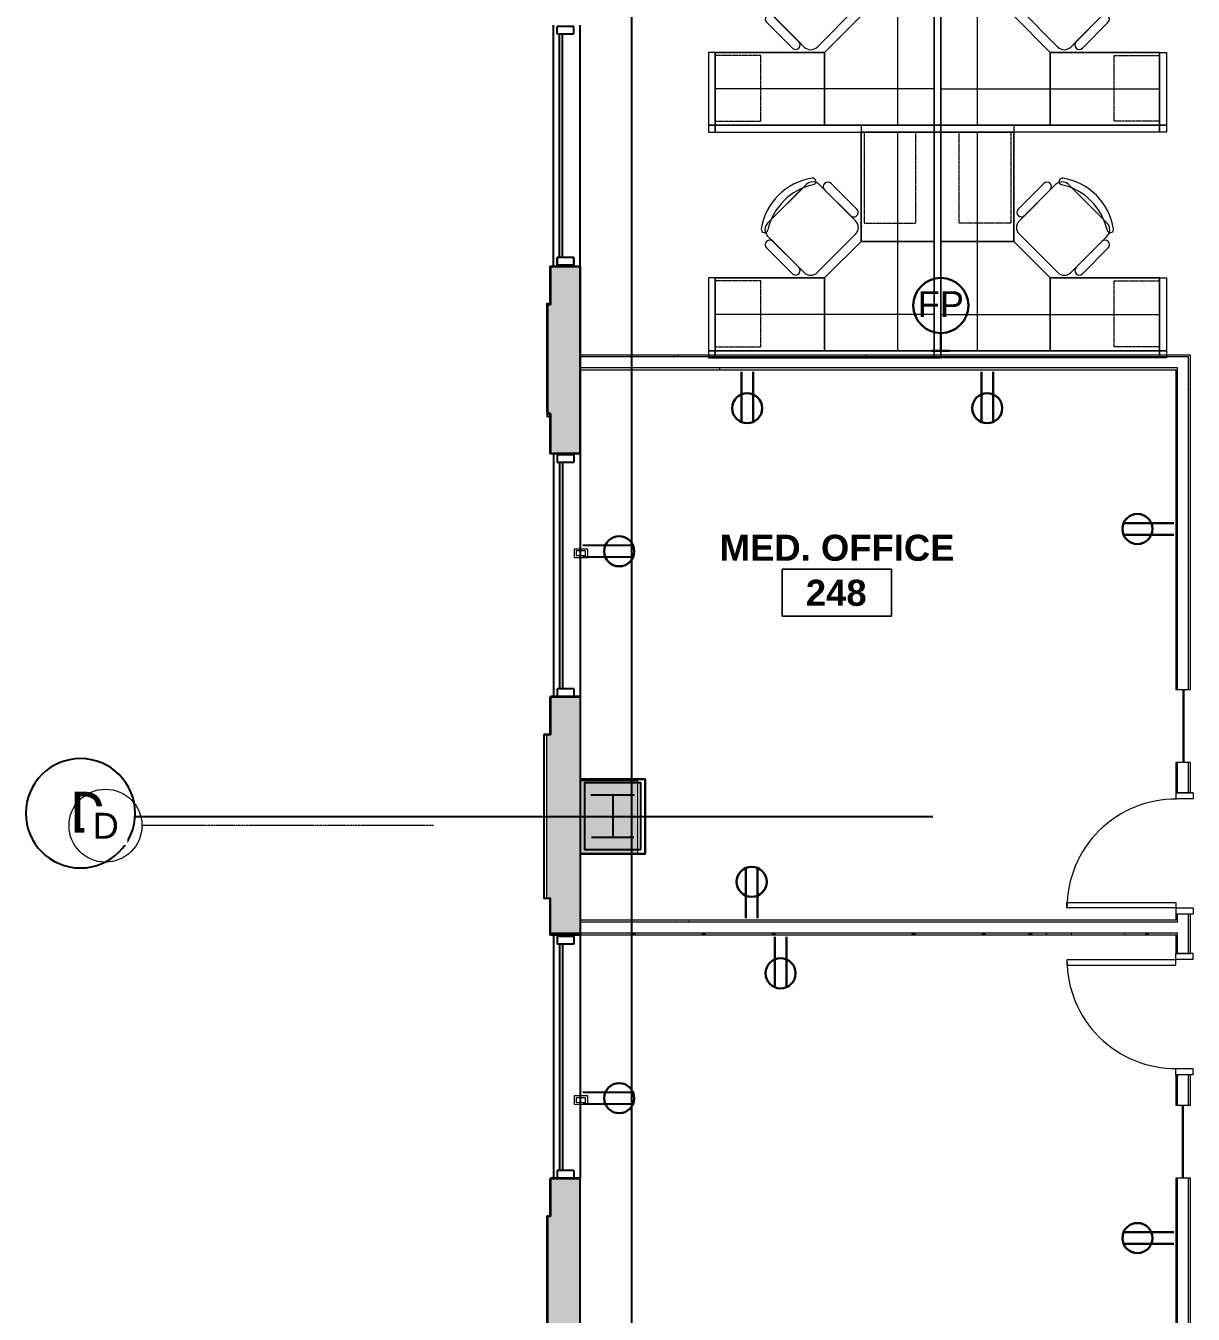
# Model space of a CAD drawing. Header units: inches. Extents: x 25273 to 28081, y 11840 to 13753.
# Drawn here: x 25328.9 to 25713.1, y 12508.3 to 12932.4 of the extents above; entities that cross this region are included whole.
import ezdxf
from ezdxf.xclip import XClip

# ---------------------------------------------------------------- set-up
doc = ezdxf.new("R2010")
doc.units = ezdxf.units.IN
doc.header["$MEASUREMENT"] = 0
doc.header["$XCLIPFRAME"] = 2
for name, pattern in [('L1$0$Plaza America BA02$0$CENTER2', [1.125, 0.75, -0.125, 0.125, -0.125]), ('L1$0$Plaza America BA02$0$DASHDOT', [1, 0.5, -0.25, 0, -0.25]), ('L1$0$SAG 02ATL Ste230PHII$0$CENTER2', [1.125, 0.75, -0.125, 0.125, -0.125]), ('X1$0$Grid Line 1_2_', [0.875, 0.5, -0.125, 0.125, -0.125]), ('X1$0$Hidden', [0.28125, 0.1875, -0.09375]), ('X1$0$Hidden2', [0.140625, 0.09375, -0.046875])]:
    doc.linetypes.add(name, pattern=pattern)
for name, color, linetype in [('L1$0$A-Cols-Extr', 3, 'Continuous'), ('L1$0$A-Glaz', 92, 'Continuous'), ('L1$0$A-Wall-Extr', 7, 'Continuous'), ('L1$0$Plaza America BA02$0$14', 5, 'L1$0$Plaza America BA02$0$DASHDOT'), ('L1$0$Plaza America BA02$0$A-Column grid', 252, 'L1$0$Plaza America BA02$0$CENTER2'), ('L1$0$SAG 02ATL Ste230PHII$0$A-Column grid', 252, 'L1$0$SAG 02ATL Ste230PHII$0$CENTER2')]:
    doc.layers.add(name, color=color, linetype=linetype)
for name, color, linetype, lineweight in [('X1$0$A-ANNO-NOTE', 131, 'Continuous', 30), ('X1$0$A-AREA-IDEN', 2, 'Continuous', 9), ('X1$0$A-DOOR', 31, 'Continuous', 13), ('X1$0$A-DOOR-FRAM', 31, 'Continuous', 20), ('X1$0$A-GLAZ', 151, 'Continuous', 13), ('X1$0$A-WALL', 113, 'Continuous', 13), ('X1$0$A-WALL-PATT', 111, 'Continuous', 13), ('X1$0$E-ELEC-FIXT', 91, 'Continuous', 9), ('X1$0$I-FURN', 30, 'Continuous', 9), ('X1$0$I-FURN-PNLS', 30, 'Continuous', 9), ('X1$0$I-WALL', 2, 'Continuous', 13), ('X1$0$Plaza America_Tower 1_2nd Floor -REVIT_dwg', 8, 'Continuous', 9), ('X1$0$S-COLS', 52, 'Continuous', 13), ('X1$0$S-GRID', 1, 'Continuous', 9), ('X1$0$S-GRID-IDEN', 1, 'Continuous', 9)]:
    doc.layers.add(name, color=color, linetype=linetype, lineweight=lineweight)
doc.styles.add('L1$0$Plaza America BA02$0$MONOTXT', font='MONOTXT', dxfattribs={"height": 0.2})
doc.styles.add('X1$0$Swis721 Lt BT', font='swissl.ttf', dxfattribs={"height": 8.514638})
doc.styles.add('X1$0$Swis721 Lt BT_B', font='', dxfattribs={"height": 8.583975})
doc.styles.get('X1$0$Swis721 Lt BT_B').set_extended_font_data('Swis721 Lt BT', bold=True)
pattern_1 = [(0, (0, 0), (30.72, 7.68), [1.267, -21.773, 1.267, -21.773, -122.88]), (0, (0, 0), (30.72, 7.68), [-46.08, 1.267, -44.813, 1.267, -21.773, -53.76]), (0, (0, 0), (30.72, 7.68), [-115.2, 1.267, -14.093, 1.267, -37.133]), (120, (11.52, 3.84), (-22.011075, 22.7643004), [1.267, -21.773, 1.267, -21.773, -122.88]), (120, (11.52, 3.84), (-22.011075, 22.7643004), [-46.08, 1.267, -44.813, 1.267, -21.773, -53.76]), (120, (11.52, 3.84), (-22.011075, 22.7643004), [-115.2, 1.267, -14.093, 1.267, -37.133]), (240, (15.36, 19.2), (-8.708925, -30.4443004), [1.267, -21.773, 1.267, -21.773, -122.88]), (240, (15.36, 19.2), (-8.708925, -30.4443004), [-46.08, 1.267, -44.813, 1.267, -21.773, -53.76]), (240, (15.36, 19.2), (-8.708925, -30.4443004), [-115.2, 1.267, -14.093, 1.267, -37.133])]

# ---------------------------------------------------------------- blocks, each defined once
blk = doc.blocks.new('L1')
at = {"layer": 'L1$0$A-Cols-Extr'}
for points in [[(25532.81, 12659.92), (25532.81, 12684.42), (25511.32, 12684.42), (25511.32, 12659.92)], [(25531.32, 12661.26), (25531.32, 12683.26), (25512.82, 12683.26), (25512.82, 12661.26)], [(25529.07, 12679.26), (25529.07, 12679.17), (25515.07, 12679.17), (25515.07, 12679.26)]]:
    blk.add_lwpolyline(points, close=True, dxfattribs=at)
for points in [[(25522.07, 12679.17), (25522.07, 12665.17)], [(25529.07, 12665.26), (25515.07, 12665.26)]]:
    blk.add_lwpolyline(points, dxfattribs=at)
at = {"layer": 'L1$0$A-Glaz'}
for p, q in [((25502.57, 12853.17), (25502.57, 12932.67)), ((25509.32, 12932.17), (25503.82, 12932.17)), ((25503.82, 12929.67), (25503.82, 12932.17)), ((25509.32, 12929.67), (25509.32, 12932.17)), ((25511.32, 12853.17), (25511.32, 12932.67)), ((25509.32, 12929.67), (25503.82, 12929.67)), ((25504.57, 12856.17), (25504.57, 12929.67)), ((25505.57, 12856.17), (25505.57, 12929.67)), ((25503.82, 12856.17), (25503.82, 12853.67)), ((25509.32, 12856.17), (25503.82, 12856.17)), ((25503.82, 12853.67), (25503.82, 12856.17)), ((25509.32, 12853.67), (25503.82, 12853.67)), ((25509.32, 12856.17), (25509.32, 12853.67)), ((25509.32, 12853.67), (25509.32, 12856.17)), ((25501.57, 12853.17), (25511.32, 12853.17)), ((25501.57, 12852.67), (25501.57, 12840.67)), ((25500.57, 12840.67), (25501.57, 12840.67)), ((25501.57, 12791.67), (25502.57, 12791.67)), ((25502.57, 12791.67), (25502.57, 12711.67)), ((25511.32, 12791.67), (25502.57, 12791.67)), ((25503.82, 12791.17), (25503.82, 12788.67)), ((25509.32, 12791.17), (25503.82, 12791.17)), ((25509.32, 12791.17), (25509.32, 12788.67)), ((25511.32, 12791.67), (25511.32, 12711.17)), ((25509.32, 12788.67), (25503.82, 12788.67)), ((25504.57, 12788.67), (25504.57, 12714.17)), ((25505.57, 12788.67), (25505.57, 12714.17)), ((25509.32, 12714.17), (25503.82, 12714.17)), ((25503.82, 12714.17), (25503.82, 12711.67)), ((25509.32, 12714.17), (25509.32, 12711.67)), ((25502.57, 12711.67), (25511.32, 12711.67)), ((25501.57, 12633.17), (25511.4, 12633.17)), ((25502.57, 12633.17), (25502.57, 12553.17)), ((25511.4, 12633.17), (25511.4, 12553.17)), ((25503.82, 12632.67), (25503.82, 12630.17)), ((25509.32, 12632.67), (25503.82, 12632.67)), ((25509.32, 12630.17), (25503.82, 12630.17)), ((25504.57, 12630.17), (25504.57, 12555.67)), ((25505.57, 12630.17), (25505.57, 12555.67)), ((25509.32, 12632.67), (25509.32, 12630.17)), ((25501.66, 12553.17), (25511.4, 12553.17)), ((25503.82, 12555.67), (25503.82, 12553.17)), ((25509.32, 12555.67), (25503.82, 12555.67)), ((25509.32, 12555.67), (25509.32, 12553.17))]:
    blk.add_line(p, q, dxfattribs=at)
at = {"layer": 'L1$0$A-Wall-Extr'}
for p, q in [((25501.57, 12853.17), (25501.57, 12840.67)), ((25511.32, 12853.17), (25511.32, 12791.67)), ((25511.32, 12791.67), (25511.32, 12852.67)), ((25500.57, 12803.67), (25500.57, 12840.67)), ((25500.57, 12840.67), (25501.57, 12840.67)), ((25501.57, 12803.67), (25500.57, 12803.67)), ((25501.57, 12791.67), (25501.57, 12803.67)), ((25511.32, 12791.68), (25511.32, 12795.68)), ((25501.57, 12711.17), (25501.57, 12699.17)), ((25511.32, 12711.17), (25511.32, 12633.17)), ((25501.57, 12699.17), (25499.57, 12699.17)), ((25499.57, 12645.17), (25499.57, 12699.17)), ((25501.57, 12645.17), (25499.57, 12645.17)), ((25501.57, 12633.17), (25501.57, 12645.17)), ((25501.58, 12540.67), (25501.58, 12552.67)), ((25511.32, 12492.67), (25511.32, 12552.67)), ((25500.58, 12540.67), (25501.58, 12540.67)), ((25500.58, 12540.67), (25500.58, 12504.67)), ((25511.31, 12531.79), (25511.31, 12531.17)), ((25511.31, 12531.17), (25511.31, 12531.17))]:
    blk.add_line(p, q, dxfattribs=at)
at = {"layer": 'L1$0$A-Wall-Extr', "linetype": 'Continuous'}
blk.add_line((25511.32, 12711.67), (25501.57, 12711.67), dxfattribs=at)
at = {"layer": 'L1$0$A-Wall-Extr', "linetype": 'Continuous', "flags": 128}
for points in [[(25501.57, 12853.17), (25501.57, 12840.67), (25500.57, 12840.67), (25500.57, 12804.67), (25501.57, 12804.67), (25501.57, 12791.67), (25511.32, 12791.67), (25511.32, 12853.17)], [(25501.57, 12711.67), (25511.32, 12711.67), (25511.32, 12684.42), (25532.81, 12684.42), (25532.81, 12659.92), (25511.32, 12659.92), (25511.4, 12633.17), (25501.57, 12633.17), (25501.57, 12645.17), (25499.57, 12645.17), (25499.57, 12699.17), (25501.57, 12699.17)], [(25501.58, 12553.17), (25501.58, 12540.67), (25500.58, 12540.67), (25500.58, 12504.67), (25501.58, 12504.67), (25501.58, 12492.67), (25511.32, 12492.67), (25511.4, 12553.17)]]:
    blk.add_lwpolyline(points, close=True, dxfattribs=at)
at = {"layer": 'L1$0$Plaza America BA02$0$14', "linetype": 'Continuous'}
blk.add_ellipse((25346.9, 12673.22), major_axis=(18, 0), ratio=0.99964, start_param=0, end_param=6.283175, dxfattribs=at)
at = {"layer": 'L1$0$Plaza America BA02$0$A-Column grid'}
for p, q in [((25528.23, 13666.96), (25528.23, 12048.88)), ((25364.9, 12672.17), (25627.43, 12672.17))]:
    blk.add_line(p, q, dxfattribs=at)
at = {"layer": 'L1$0$SAG 02ATL Ste230PHII$0$A-Column grid', "linetype": 'Continuous'}
for p, q in [((25528.23, 13666.96), (25528.23, 12048.88)), ((25364.9, 12672.17), (25627.43, 12672.17))]:
    blk.add_line(p, q, dxfattribs=at)
at = {"layer": 'L1$0$Plaza America BA02$0$14', "linetype": 'Continuous', "style": 'L1$0$Plaza America BA02$0$MONOTXT', "width": 1.000361}
blk.add_text('D', height=13.49, dxfattribs=at).set_placement((25343.5, 12666.85))
blk = doc.blocks.new('X1$0$Single Flush - OTJ_SOLIDFLUSH_ALUM-4900275-FIRST FLOOR POWER _ SIGNAL')
at = {"layer": 'X1$0$A-DOOR', "lineweight": 20}
for p, q in [((16.15625, -2.4375), (17.90625, -2.4375)), ((16.15625, -38.25), (16.15625, -2.4375)), ((17.90625, -2.4375), (17.90625, -38.25)), ((17.90625, -38.25), (16.15625, -38.25))]:
    blk.add_line(p, q, dxfattribs=at)
at = {"layer": 'X1$0$A-DOOR', "lineweight": 9}
blk.add_arc((17.90625, -2.4375), 35.8125, 179.5, 270, dxfattribs=at)
at = {"layer": 'X1$0$A-DOOR-FRAM'}
for p, q in [((-20, 3.3125), (-20, -2.4375)), ((-20, 3.3125), (-18, 3.3125)), ((-18, 3.3125), (-18, -2.4375)), ((18.000004, 3.3125), (18.000004, -2.4375)), ((18.000004, 3.3125), (20.000004, 3.3125)), ((20.000004, 3.3125), (20.000004, -2.4375)), ((-20, -2.4375), (-18, -2.4375)), ((18.000004, -2.4375), (20.000004, -2.4375))]:
    blk.add_line(p, q, dxfattribs=at)
blk = doc.blocks.new('X1$0$F-Workstation - Generic Typical - F-Workstation - Generic Typical-V87-FIRST FLOOR POWER _ SIGNAL')
at = {"layer": 'X1$0$I-FURN'}
for p, q in [((46.62, -25.4), (55.1, -33.89)), ((55.1, -33.89), (46.62, -25.4)), ((46.62, -25.4), (55.1, -33.89)), ((25.76, -38.49), (38.49, -25.76)), ((38.49, -25.76), (25.76, -38.49)), ((25.76, -38.49), (38.49, -25.76)), ((42.73, -25.76), (54.75, -37.78)), ((44.5, -27.53), (42.73, -25.76)), ((42.73, -25.76), (44.5, -27.53)), ((44.5, -27.53), (52.98, -36.01)), ((52.98, -36.01), (44.5, -27.53)), ((52.98, -36.01), (44.5, -27.53)), ((44.5, -27.53), (52.98, -36.01)), ((54.75, -37.78), (52.98, -36.01)), ((52.98, -36.01), (54.75, -37.78)), ((53.57, -43.2), (54.75, -42.02)), ((54.75, -42.02), (53.57, -43.2)), ((33.89, -55.1), (25.4, -46.62)), ((25.4, -46.62), (33.89, -55.1)), ((33.89, -55.1), (25.4, -46.62)), ((37.78, -54.75), (25.76, -42.73)), ((25.76, -42.73), (27.53, -44.5)), ((27.53, -44.5), (25.76, -42.73)), ((36.01, -52.98), (27.53, -44.5)), ((27.53, -44.5), (36.01, -52.98)), ((27.53, -44.5), (36.01, -52.98)), ((36.01, -52.98), (27.53, -44.5)), ((53.65, -43.12), (43.12, -53.65)), ((43.2, -53.57), (53.57, -43.2)), ((53.57, -43.2), (43.2, -53.57)), ((36.01, -52.98), (37.78, -54.75)), ((37.78, -54.75), (36.01, -52.98)), ((42.02, -54.75), (43.2, -53.57)), ((43.2, -53.57), (42.02, -54.75))]:
    blk.add_line(p, q, dxfattribs=at)
for centre, radius, start, end in [((40.61, -27.88), 3, 45, 135), ((40.61, -27.88), 3, 45, 135), ((40.61, -27.88), 3, 45, 135), ((45.56, -26.46), 1.5, 45, 225), ((45.56, -26.46), 1.5, 45, 225), ((45.56, -26.46), 1.5, 45, 225), ((54.04, -34.95), 1.5, 225, 45), ((54.04, -34.95), 1.5, 225, 45), ((54.04, -34.95), 1.5, 225, 45), ((52.63, -39.9), 3, 18.7164, 45), ((52.63, -39.9), 3, 18.6047, 45), ((52.63, -39.9), 3, 18.6047, 45), ((27.88, -40.61), 3, 135, 225), ((27.88, -40.61), 3, 135, 225), ((27.88, -40.61), 3, 135, 225), ((35.53, -35.53), 19.64, 282.5758, 347.4242), ((35.53, -35.53), 19.64, 282.5758, 347.4242), ((35.53, -35.53), 19.64, 282.5758, 347.4242), ((37.07, -37.07), 20, 278.8255, 351.1745), ((37.07, -37.07), 20, 278.8255, 351.1745), ((37.07, -37.07), 20, 278.8255, 351.1745), ((55.77, -39.97), 1.08, 351.1745, 171.1745), ((55.77, -39.97), 1.08, 351.1745, 171.1745), ((55.77, -39.97), 1.08, 351.1745, 171.1745), ((52.63, -39.9), 3, 315, 18.6047), ((52.63, -39.9), 3, 315, 18.6047), ((26.46, -45.56), 1.5, 45, 225), ((26.46, -45.56), 1.5, 45, 225), ((26.46, -45.56), 1.5, 45, 225), ((34.95, -54.04), 1.5, 225, 45), ((34.95, -54.04), 1.5, 225, 45), ((34.95, -54.04), 1.5, 225, 45), ((39.9, -52.63), 3, 225, 251.2836), ((39.9, -52.63), 3, 225, 251.3953), ((39.9, -52.63), 3, 225, 251.3953), ((39.97, -55.77), 1.08, 98.8255, 278.8255), ((39.97, -55.77), 1.08, 98.8255, 278.8255), ((39.97, -55.77), 1.08, 98.8255, 278.8255), ((39.9, -52.63), 3, 251.3953, 315), ((39.9, -52.63), 3, 251.3953, 315)]:
    blk.add_arc(centre, radius, start, end, dxfattribs=at)
at = {"layer": 'X1$0$I-FURN-PNLS'}
for p, q in [((-2.25, 2.25), (-2.25, 0)), ((0, 2.25), (-2.25, 2.25)), ((-2.25, 0), (0, 0)), ((0, 0), (-2.25, 0)), ((-2.25, 0), (-2.25, -72)), ((0, 0), (0, 2.25)), ((72, 2.25), (0, 2.25)), ((0, 2.25), (0, 0)), ((0, 0), (72, 0)), ((0, -72), (0, 0)), ((0, 0), (0, -36)), ((36, 0), (0, 0)), ((0, 0), (0, -36)), ((36, 0), (0, 0)), ((0, 0), (36, 0)), ((0, -36), (0, 0)), ((72, 0), (36, 0)), ((36, 0), (36, -24)), ((36, -24), (36, 0)), ((36, -24), (36, 0)), ((36, 0), (36, -24)), ((72, 0), (36, 0)), ((36, 0), (36, -24)), ((36, -24), (36, 0)), ((36, 0), (72, 0)), ((72, 2.25), (72, 0)), ((74.25, 2.25), (72, 2.25)), ((72, 0), (72, 2.25)), ((72, -24), (72, 0)), ((72, 0), (74.25, 0)), ((74.25, 0), (72, 0)), ((72, 0), (72, -24)), ((72, -24), (72, 0)), ((72, 0), (72, -24)), ((74.25, 0), (74.25, 2.25)), ((74.25, -24), (74.25, 0)), ((24, -36), (36, -24)), ((24, -36), (36, -24)), ((36, -24), (24, -36)), ((36, -24), (72, -24)), ((36, -24), (72, -24)), ((72, -24), (36, -24)), ((57, -24), (72, -24)), ((72, -24), (74.25, -24)), ((24, -36), (0, -36)), ((0, -36), (0, -72)), ((0, -36), (24, -36)), ((0, -36), (24, -36)), ((24, -36), (0, -36)), ((24, -36), (0, -36)), ((0, -36), (0, -72)), ((0, -72), (0, -36)), ((0, -36), (24, -36)), ((24, -72), (24, -36)), ((24, -72), (24, -36)), ((24, -36), (24, -72)), ((24, -72), (24, -42)), ((-2.25, -72), (-2.25, -74.25)), ((0, -72), (-2.25, -72)), ((-2.25, -72), (0, -72)), ((0, -72), (24, -72)), ((0, -74.25), (0, -72)), ((24, -72), (0, -72)), ((0, -72), (0, -74.25)), ((0, -72), (24, -72)), ((24, -72), (0, -72)), ((24, -74.25), (24, -72)), ((-2.25, -74.25), (0, -74.25)), ((0, -74.25), (24, -74.25))]:
    blk.add_line(p, q, dxfattribs=at)
at = {"layer": 'X1$0$I-FURN-PNLS', "linetype": 'X1$0$Hidden'}
for p, q in [((12, -72), (12, 0)), ((0, -12), (72, -12))]:
    blk.add_line(p, q, dxfattribs=at)
at = {"layer": 'X1$0$I-FURN-PNLS', "linetype": 'X1$0$Hidden2'}
for p, q in [((57, -1.37), (57, -23)), ((72, -1.37), (57, -1.37)), ((72, -23), (72, -1.37)), ((57, -23), (72, -23)), ((23, -42), (6, -42)), ((6, -42), (6, -72)), ((23, -72), (23, -42)), ((6, -72), (23, -72))]:
    blk.add_line(p, q, dxfattribs=at)
blk = doc.blocks.new('X1$0$F-Workstation - Generic Typical - F-Workstation - Generic Typical-V93-FIRST FLOOR POWER _ SIGNAL')
at = {"layer": 'X1$0$I-FURN'}
for p, q in [((46.62, -25.4), (55.1, -33.89)), ((55.1, -33.89), (46.62, -25.4)), ((46.62, -25.4), (55.1, -33.89)), ((25.76, -38.49), (38.49, -25.76)), ((38.49, -25.76), (25.76, -38.49)), ((25.76, -38.49), (38.49, -25.76)), ((42.73, -25.76), (54.75, -37.78)), ((44.5, -27.53), (42.73, -25.76)), ((42.73, -25.76), (44.5, -27.53)), ((44.5, -27.53), (52.98, -36.01)), ((52.98, -36.01), (44.5, -27.53)), ((52.98, -36.01), (44.5, -27.53)), ((44.5, -27.53), (52.98, -36.01)), ((54.75, -37.78), (52.98, -36.01)), ((52.98, -36.01), (54.75, -37.78)), ((53.57, -43.2), (54.75, -42.02)), ((54.75, -42.02), (53.57, -43.2)), ((33.89, -55.1), (25.4, -46.62)), ((25.4, -46.62), (33.89, -55.1)), ((33.89, -55.1), (25.4, -46.62)), ((37.78, -54.75), (25.76, -42.73)), ((25.76, -42.73), (27.53, -44.5)), ((27.53, -44.5), (25.76, -42.73)), ((36.01, -52.98), (27.53, -44.5)), ((27.53, -44.5), (36.01, -52.98)), ((27.53, -44.5), (36.01, -52.98)), ((36.01, -52.98), (27.53, -44.5)), ((53.65, -43.12), (43.12, -53.65)), ((43.2, -53.57), (53.57, -43.2)), ((53.57, -43.2), (43.2, -53.57)), ((36.01, -52.98), (37.78, -54.75)), ((37.78, -54.75), (36.01, -52.98)), ((42.02, -54.75), (43.2, -53.57)), ((43.2, -53.57), (42.02, -54.75))]:
    blk.add_line(p, q, dxfattribs=at)
for centre, radius, start, end in [((40.61, -27.88), 3, 45, 135), ((40.61, -27.88), 3, 45, 135), ((40.61, -27.88), 3, 45, 135), ((45.56, -26.46), 1.5, 45, 225), ((45.56, -26.46), 1.5, 45, 225), ((45.56, -26.46), 1.5, 45, 225), ((54.04, -34.95), 1.5, 225, 45), ((54.04, -34.95), 1.5, 225, 45), ((54.04, -34.95), 1.5, 225, 45), ((52.63, -39.9), 3, 18.7164, 45), ((52.63, -39.9), 3, 18.6047, 45), ((52.63, -39.9), 3, 18.6047, 45), ((27.88, -40.61), 3, 135, 225), ((27.88, -40.61), 3, 135, 225), ((27.88, -40.61), 3, 135, 225), ((35.53, -35.53), 19.64, 282.5758, 347.4242), ((35.53, -35.53), 19.64, 282.5758, 347.4242), ((35.53, -35.53), 19.64, 282.5758, 347.4242), ((37.07, -37.07), 20, 278.8255, 351.1745), ((37.07, -37.07), 20, 278.8255, 351.1745), ((37.07, -37.07), 20, 278.8255, 351.1745), ((55.77, -39.97), 1.08, 351.1745, 171.1745), ((55.77, -39.97), 1.08, 351.1745, 171.1745), ((55.77, -39.97), 1.08, 351.1745, 171.1745), ((52.63, -39.9), 3, 315, 18.6047), ((52.63, -39.9), 3, 315, 330), ((52.63, -39.9), 3, 330, 0), ((52.63, -39.9), 3, 15, 18.6047), ((52.63, -39.9), 3, 0, 15), ((26.46, -45.56), 1.5, 45, 225), ((26.46, -45.56), 1.5, 45, 225), ((26.46, -45.56), 1.5, 45, 225), ((34.95, -54.04), 1.5, 225, 45), ((34.95, -54.04), 1.5, 225, 45), ((34.95, -54.04), 1.5, 225, 45), ((39.9, -52.63), 3, 225, 251.2836), ((39.9, -52.63), 3, 225, 251.3953), ((39.9, -52.63), 3, 225, 251.3953), ((39.97, -55.77), 1.08, 98.8255, 278.8255), ((39.97, -55.77), 1.08, 98.8255, 278.8255), ((39.97, -55.77), 1.08, 98.8255, 278.8255), ((39.9, -52.63), 3, 251.3953, 315), ((39.9, -52.63), 3, 285, 315), ((39.9, -52.63), 3, 251.3953, 270), ((39.9, -52.63), 3, 270, 285)]:
    blk.add_arc(centre, radius, start, end, dxfattribs=at)
at = {"layer": 'X1$0$I-FURN-PNLS'}
for p, q in [((-2.25, 2.25), (-2.25, 0)), ((0, 2.25), (-2.25, 2.25)), ((-2.25, 0), (0, 0)), ((0, 0), (-2.25, 0)), ((-2.25, 0), (-2.25, -72)), ((0, 0), (0, 2.25)), ((72, 2.25), (0, 2.25)), ((0, 2.25), (0, 0)), ((0, 0), (72, 0)), ((0, -72), (0, 0)), ((0, 0), (0, -36)), ((36, 0), (0, 0)), ((0, 0), (0, -36)), ((36, 0), (0, 0)), ((0, 0), (36, 0)), ((0, -36), (0, 0)), ((72, 0), (36, 0)), ((36, 0), (36, -24)), ((36, -24), (36, 0)), ((36, -24), (36, 0)), ((36, 0), (36, -24)), ((72, 0), (36, 0)), ((36, 0), (36, -24)), ((36, -24), (36, 0)), ((36, 0), (72, 0)), ((72, 2.25), (72, 0)), ((74.25, 2.25), (72, 2.25)), ((72, 0), (72, 2.25)), ((72, -24), (72, 0)), ((72, 0), (74.25, 0)), ((74.25, 0), (72, 0)), ((72, 0), (72, -24)), ((72, -24), (72, 0)), ((72, 0), (72, -24)), ((74.25, 0), (74.25, 2.25)), ((74.25, -24), (74.25, 0)), ((24, -36), (36, -24)), ((24, -36), (36, -24)), ((36, -24), (24, -36)), ((36, -24), (72, -24)), ((36, -24), (72, -24)), ((72, -24), (36, -24)), ((57, -24), (72, -24)), ((72, -24), (74.25, -24)), ((24, -36), (0, -36)), ((0, -36), (0, -72)), ((0, -36), (24, -36)), ((0, -36), (24, -36)), ((24, -36), (0, -36)), ((24, -36), (0, -36)), ((0, -36), (0, -72)), ((0, -72), (0, -36)), ((0, -36), (24, -36)), ((24, -72), (24, -36)), ((24, -72), (24, -36)), ((24, -36), (24, -72)), ((24, -72), (24, -42)), ((-2.25, -72), (-2.25, -74.25)), ((0, -72), (-2.25, -72)), ((-2.25, -72), (0, -72)), ((0, -72), (24, -72)), ((0, -74.25), (0, -72)), ((24, -72), (0, -72)), ((0, -72), (0, -74.25)), ((0, -72), (24, -72)), ((24, -72), (0, -72)), ((24, -74.25), (24, -72)), ((-2.25, -74.25), (0, -74.25)), ((0, -74.25), (24, -74.25))]:
    blk.add_line(p, q, dxfattribs=at)
at = {"layer": 'X1$0$I-FURN-PNLS', "linetype": 'X1$0$Hidden'}
for p, q in [((12, -72), (12, 0)), ((0, -12), (72, -12))]:
    blk.add_line(p, q, dxfattribs=at)
at = {"layer": 'X1$0$I-FURN-PNLS', "linetype": 'X1$0$Hidden2'}
for p, q in [((57, -1.37), (57, -23)), ((72, -1.37), (57, -1.37)), ((72, -23), (72, -1.37)), ((57, -23), (72, -23)), ((23, -42), (6, -42)), ((6, -42), (6, -72)), ((23, -72), (23, -42)), ((6, -72), (23, -72))]:
    blk.add_line(p, q, dxfattribs=at)
blk = doc.blocks.new('X1$0$F-Workstation - Generic Typical - F-Workstation - Generic Typical-V85-FIRST FLOOR POWER _ SIGNAL')
at = {"layer": 'X1$0$I-FURN'}
for p, q in [((33.89, 55.1), (25.4, 46.62)), ((33.89, 55.1), (25.4, 46.62)), ((25.4, 46.62), (33.89, 55.1)), ((37.78, 54.75), (25.76, 42.73)), ((27.53, 44.5), (36.01, 52.98)), ((36.01, 52.98), (27.53, 44.5)), ((36.01, 52.98), (27.53, 44.5)), ((27.53, 44.5), (36.01, 52.98)), ((37.78, 54.75), (36.01, 52.98)), ((36.01, 52.98), (37.78, 54.75)), ((43.2, 53.57), (42.02, 54.75)), ((42.02, 54.75), (43.2, 53.57)), ((53.65, 43.12), (43.12, 53.65)), ((53.57, 43.2), (43.2, 53.57)), ((43.2, 53.57), (53.57, 43.2)), ((27.53, 44.5), (25.76, 42.73)), ((25.76, 42.73), (27.53, 44.5)), ((54.75, 42.02), (53.57, 43.2)), ((53.57, 43.2), (54.75, 42.02)), ((25.76, 38.49), (38.49, 25.76)), ((25.76, 38.49), (38.49, 25.76)), ((38.49, 25.76), (25.76, 38.49)), ((42.73, 25.76), (54.75, 37.78)), ((52.98, 36.01), (44.5, 27.53)), ((44.5, 27.53), (52.98, 36.01)), ((44.5, 27.53), (52.98, 36.01)), ((52.98, 36.01), (44.5, 27.53)), ((52.98, 36.01), (54.75, 37.78)), ((54.75, 37.78), (52.98, 36.01)), ((46.62, 25.4), (55.1, 33.89)), ((46.62, 25.4), (55.1, 33.89)), ((55.1, 33.89), (46.62, 25.4)), ((42.73, 25.76), (44.5, 27.53)), ((44.5, 27.53), (42.73, 25.76))]:
    blk.add_line(p, q, dxfattribs=at)
for centre, radius, start, end in [((34.95, 54.04), 1.5, 315, 135), ((34.95, 54.04), 1.5, 315, 135), ((34.95, 54.04), 1.5, 315, 135), ((39.9, 52.63), 3, 108.7164, 135), ((39.9, 52.63), 3, 108.6047, 135), ((39.9, 52.63), 3, 108.6047, 135), ((39.97, 55.77), 1.08, 81.1745, 261.1745), ((39.97, 55.77), 1.08, 81.1745, 261.1745), ((39.97, 55.77), 1.08, 81.1745, 261.1745), ((39.9, 52.63), 3, 45, 108.6047), ((39.9, 52.63), 3, 45, 108.6047), ((37.07, 37.07), 20, 8.8255, 81.1745), ((37.07, 37.07), 20, 8.8255, 81.1745), ((37.07, 37.07), 20, 8.8255, 81.1745), ((35.53, 35.53), 19.64, 12.5758, 77.4242), ((35.53, 35.53), 19.64, 12.5758, 77.4242), ((35.53, 35.53), 19.64, 12.5758, 77.4242), ((27.88, 40.61), 3, 135, 225), ((27.88, 40.61), 3, 135, 225), ((27.88, 40.61), 3, 135, 225), ((26.46, 45.56), 1.5, 135, 315), ((26.46, 45.56), 1.5, 135, 315), ((26.46, 45.56), 1.5, 135, 315), ((55.77, 39.97), 1.08, 188.8255, 8.8255), ((55.77, 39.97), 1.08, 188.8255, 8.8255), ((55.77, 39.97), 1.08, 188.8255, 8.8255), ((52.63, 39.9), 3, 341.3953, 45), ((52.63, 39.9), 3, 341.3953, 45), ((52.63, 39.9), 3, 315, 341.2836), ((52.63, 39.9), 3, 315, 341.3953), ((52.63, 39.9), 3, 315, 341.3953), ((54.04, 34.95), 1.5, 315, 135), ((54.04, 34.95), 1.5, 315, 135), ((54.04, 34.95), 1.5, 315, 135), ((40.61, 27.88), 3, 225, 315), ((40.61, 27.88), 3, 225, 315), ((40.61, 27.88), 3, 225, 315), ((45.56, 26.46), 1.5, 135, 315), ((45.56, 26.46), 1.5, 135, 315), ((45.56, 26.46), 1.5, 135, 315)]:
    blk.add_arc(centre, radius, start, end, dxfattribs=at)
at = {"layer": 'X1$0$I-FURN-PNLS'}
for p, q in [((-2.25, 72), (-2.25, 74.25)), ((-2.25, 74.25), (0, 74.25)), ((0, 74.25), (0, 72)), ((0, 72), (0, 74.25)), ((0, 74.25), (24, 74.25)), ((24, 74.25), (24, 72)), ((0, 72), (-2.25, 72)), ((-2.25, 72), (0, 72)), ((-2.25, 0), (-2.25, 72)), ((0, 36), (0, 72)), ((0, 72), (24, 72)), ((0, 72), (0, 0)), ((24, 72), (0, 72)), ((24, 72), (0, 72)), ((0, 72), (0, 36)), ((0, 36), (0, 72)), ((0, 72), (24, 72)), ((24, 72), (24, 36)), ((24, 72), (24, 42)), ((24, 36), (24, 72)), ((24, 72), (24, 36)), ((24, 36), (0, 36)), ((0, 0), (0, 36)), ((0, 36), (24, 36)), ((24, 36), (0, 36)), ((0, 36), (0, 0)), ((0, 0), (0, 36)), ((0, 36), (24, 36)), ((0, 36), (24, 36)), ((24, 36), (0, 36)), ((24, 36), (36, 24)), ((36, 24), (24, 36)), ((24, 36), (36, 24)), ((36, 0), (36, 24)), ((36, 24), (72, 24)), ((36, 24), (36, 0)), ((36, 0), (36, 24)), ((36, 24), (36, 0)), ((72, 24), (36, 24)), ((36, 24), (36, 0)), ((36, 0), (36, 24)), ((36, 24), (72, 24)), ((57, 24), (72, 24)), ((72, 24), (72, 0)), ((72, 24), (74.25, 24)), ((72, 0), (72, 24)), ((72, 0), (72, 24)), ((72, 24), (72, 0)), ((74.25, 24), (74.25, 0)), ((-2.25, -2.25), (-2.25, 0)), ((-2.25, 0), (0, 0)), ((0, 0), (-2.25, 0)), ((0, -2.25), (-2.25, -2.25)), ((0, 0), (0, -2.25)), ((0, -2.25), (0, 0)), ((0, 0), (72, 0)), ((36, 0), (0, 0)), ((0, 0), (36, 0)), ((36, 0), (0, 0)), ((72, -2.25), (0, -2.25)), ((72, 0), (36, 0)), ((36, 0), (72, 0)), ((72, 0), (36, 0)), ((72, -2.25), (72, 0)), ((72, 0), (74.25, 0)), ((72, 0), (72, -2.25)), ((74.25, 0), (72, 0)), ((74.25, -2.25), (72, -2.25)), ((74.25, 0), (74.25, -2.25))]:
    blk.add_line(p, q, dxfattribs=at)
at = {"layer": 'X1$0$I-FURN-PNLS', "linetype": 'X1$0$Hidden2'}
for p, q in [((6, 72), (23, 72)), ((6, 42), (6, 72)), ((23, 72), (23, 42)), ((23, 42), (6, 42)), ((57, 1.37), (57, 23)), ((57, 23), (72, 23)), ((72, 23), (72, 1.37)), ((72, 1.37), (57, 1.37))]:
    blk.add_line(p, q, dxfattribs=at)
at = {"layer": 'X1$0$I-FURN-PNLS', "linetype": 'X1$0$Hidden'}
for p, q in [((12, 72), (12, 0)), ((0, 12), (72, 12))]:
    blk.add_line(p, q, dxfattribs=at)
blk = doc.blocks.new('X1$0$F-Workstation - Generic Typical - F-Workstation - Generic Typical-V94-FIRST FLOOR POWER _ SIGNAL')
at = {"layer": 'X1$0$I-FURN'}
for p, q in [((33.89, 55.1), (25.4, 46.62)), ((33.89, 55.1), (25.4, 46.62)), ((25.4, 46.62), (33.89, 55.1)), ((37.78, 54.75), (25.76, 42.73)), ((27.53, 44.5), (36.01, 52.98)), ((36.01, 52.98), (27.53, 44.5)), ((36.01, 52.98), (27.53, 44.5)), ((27.53, 44.5), (36.01, 52.98)), ((37.78, 54.75), (36.01, 52.98)), ((36.01, 52.98), (37.78, 54.75)), ((43.2, 53.57), (42.02, 54.75)), ((42.02, 54.75), (43.2, 53.57)), ((53.65, 43.12), (43.12, 53.65)), ((53.57, 43.2), (43.2, 53.57)), ((43.2, 53.57), (53.57, 43.2)), ((27.53, 44.5), (25.76, 42.73)), ((25.76, 42.73), (27.53, 44.5)), ((54.75, 42.02), (53.57, 43.2)), ((53.57, 43.2), (54.75, 42.02)), ((25.76, 38.49), (38.49, 25.76)), ((25.76, 38.49), (38.49, 25.76)), ((38.49, 25.76), (25.76, 38.49)), ((42.73, 25.76), (54.75, 37.78)), ((52.98, 36.01), (44.5, 27.53)), ((44.5, 27.53), (52.98, 36.01)), ((44.5, 27.53), (52.98, 36.01)), ((52.98, 36.01), (44.5, 27.53)), ((52.98, 36.01), (54.75, 37.78)), ((54.75, 37.78), (52.98, 36.01)), ((46.62, 25.4), (55.1, 33.89)), ((46.62, 25.4), (55.1, 33.89)), ((55.1, 33.89), (46.62, 25.4)), ((42.73, 25.76), (44.5, 27.53)), ((44.5, 27.53), (42.73, 25.76))]:
    blk.add_line(p, q, dxfattribs=at)
for centre, radius, start, end in [((34.95, 54.04), 1.5, 315, 135), ((34.95, 54.04), 1.5, 315, 135), ((34.95, 54.04), 1.5, 315, 135), ((39.9, 52.63), 3, 108.7164, 135), ((39.9, 52.63), 3, 108.6047, 135), ((39.9, 52.63), 3, 108.6047, 135), ((39.97, 55.77), 1.08, 81.1745, 261.1745), ((39.97, 55.77), 1.08, 81.1745, 261.1745), ((39.97, 55.77), 1.08, 81.1745, 261.1745), ((39.9, 52.63), 3, 45, 108.6047), ((39.9, 52.63), 3, 105, 108.6047), ((39.9, 52.63), 3, 90, 105), ((39.9, 52.63), 3, 75, 90), ((37.07, 37.07), 20, 8.8255, 81.1745), ((37.07, 37.07), 20, 8.8255, 81.1745), ((37.07, 37.07), 20, 8.8255, 81.1745), ((39.9, 52.63), 3, 60, 75), ((39.9, 52.63), 3, 45, 60), ((35.53, 35.53), 19.64, 12.5758, 77.4242), ((35.53, 35.53), 19.64, 12.5758, 77.4242), ((35.53, 35.53), 19.64, 12.5758, 77.4242), ((27.88, 40.61), 3, 135, 225), ((27.88, 40.61), 3, 135, 225), ((27.88, 40.61), 3, 135, 225), ((26.46, 45.56), 1.5, 135, 315), ((26.46, 45.56), 1.5, 135, 315), ((26.46, 45.56), 1.5, 135, 315), ((55.77, 39.97), 1.08, 188.8255, 8.8255), ((55.77, 39.97), 1.08, 188.8255, 8.8255), ((55.77, 39.97), 1.08, 188.8255, 8.8255), ((52.63, 39.9), 3, 341.3953, 45), ((52.63, 39.9), 3, 30, 45), ((52.63, 39.9), 3, 315, 341.2836), ((52.63, 39.9), 3, 315, 341.3953), ((52.63, 39.9), 3, 315, 341.3953), ((52.63, 39.9), 3, 341.3953, 30), ((54.04, 34.95), 1.5, 315, 135), ((54.04, 34.95), 1.5, 315, 135), ((54.04, 34.95), 1.5, 315, 135), ((40.61, 27.88), 3, 225, 315), ((40.61, 27.88), 3, 225, 315), ((40.61, 27.88), 3, 225, 315), ((45.56, 26.46), 1.5, 135, 315), ((45.56, 26.46), 1.5, 135, 315), ((45.56, 26.46), 1.5, 135, 315)]:
    blk.add_arc(centre, radius, start, end, dxfattribs=at)
at = {"layer": 'X1$0$I-FURN-PNLS'}
for p, q in [((-2.25, 72), (-2.25, 74.25)), ((-2.25, 74.25), (0, 74.25)), ((0, 74.25), (0, 72)), ((0, 72), (0, 74.25)), ((0, 74.25), (24, 74.25)), ((24, 74.25), (24, 72)), ((0, 72), (-2.25, 72)), ((-2.25, 72), (0, 72)), ((-2.25, 0), (-2.25, 72)), ((0, 36), (0, 72)), ((0, 72), (24, 72)), ((0, 72), (0, 0)), ((24, 72), (0, 72)), ((24, 72), (0, 72)), ((0, 72), (0, 36)), ((0, 36), (0, 72)), ((0, 72), (24, 72)), ((24, 72), (24, 36)), ((24, 72), (24, 42)), ((24, 36), (24, 72)), ((24, 72), (24, 36)), ((24, 36), (0, 36)), ((0, 0), (0, 36)), ((0, 36), (24, 36)), ((24, 36), (0, 36)), ((0, 36), (0, 0)), ((0, 0), (0, 36)), ((0, 36), (24, 36)), ((0, 36), (24, 36)), ((24, 36), (0, 36)), ((24, 36), (36, 24)), ((36, 24), (24, 36)), ((24, 36), (36, 24)), ((36, 0), (36, 24)), ((36, 24), (72, 24)), ((36, 24), (36, 0)), ((36, 0), (36, 24)), ((36, 24), (36, 0)), ((72, 24), (36, 24)), ((36, 24), (36, 0)), ((36, 0), (36, 24)), ((36, 24), (72, 24)), ((57, 24), (72, 24)), ((72, 24), (72, 0)), ((72, 24), (74.25, 24)), ((72, 0), (72, 24)), ((72, 0), (72, 24)), ((72, 24), (72, 0)), ((74.25, 24), (74.25, 0)), ((-2.25, -2.25), (-2.25, 0)), ((-2.25, 0), (0, 0)), ((0, 0), (-2.25, 0)), ((0, -2.25), (-2.25, -2.25)), ((0, 0), (0, -2.25)), ((0, -2.25), (0, 0)), ((0, 0), (72, 0)), ((36, 0), (0, 0)), ((0, 0), (36, 0)), ((36, 0), (0, 0)), ((72, -2.25), (0, -2.25)), ((72, 0), (36, 0)), ((36, 0), (72, 0)), ((72, 0), (36, 0)), ((72, -2.25), (72, 0)), ((72, 0), (74.25, 0)), ((72, 0), (72, -2.25)), ((74.25, 0), (72, 0)), ((74.25, -2.25), (72, -2.25)), ((74.25, 0), (74.25, -2.25))]:
    blk.add_line(p, q, dxfattribs=at)
at = {"layer": 'X1$0$I-FURN-PNLS', "linetype": 'X1$0$Hidden2'}
for p, q in [((6, 72), (23, 72)), ((6, 42), (6, 72)), ((23, 72), (23, 42)), ((23, 42), (6, 42)), ((57, 1.37), (57, 23)), ((57, 23), (72, 23)), ((72, 23), (72, 1.37)), ((72, 1.37), (57, 1.37))]:
    blk.add_line(p, q, dxfattribs=at)
at = {"layer": 'X1$0$I-FURN-PNLS', "linetype": 'X1$0$Hidden'}
for p, q in [((12, 72), (12, 0)), ((0, 12), (72, 12))]:
    blk.add_line(p, q, dxfattribs=at)
blk = doc.blocks.new('X1$0$Single Flush - OTJ_SOLIDFLUSH_ALUM-4900816-FIRST FLOOR POWER _ SIGNAL')
at = {"layer": 'X1$0$A-DOOR', "lineweight": 20}
for p, q in [((16.15625, 38.25), (16.15625, 2.4375)), ((17.90625, 38.25), (16.15625, 38.25)), ((17.90625, 2.4375), (17.90625, 38.25)), ((16.15625, 2.4375), (17.90625, 2.4375))]:
    blk.add_line(p, q, dxfattribs=at)
at = {"layer": 'X1$0$A-DOOR', "lineweight": 9}
blk.add_arc((17.90625, 2.4375), 35.8125, 90, 180.5, dxfattribs=at)
at = {"layer": 'X1$0$A-DOOR-FRAM'}
for p, q in [((-20, -3.3125), (-20, 2.4375)), ((-20, 2.4375), (-18, 2.4375)), ((-18, -3.3125), (-18, 2.4375)), ((18.000004, -3.3125), (18.000004, 2.4375)), ((18.000004, 2.4375), (20.000004, 2.4375)), ((20.000004, -3.3125), (20.000004, 2.4375)), ((-20, -3.3125), (-18, -3.3125)), ((18.000004, -3.3125), (20.000004, -3.3125))]:
    blk.add_line(p, q, dxfattribs=at)
blk = doc.blocks.new('X1$0$Frameless opening with glazing - 24_ x 96_-4900874-FIRST FLOOR POWER _ SIGNAL')
at = {"layer": 'X1$0$A-GLAZ', "lineweight": 30}
blk.add_line((-13.5, 0.0625), (10.5, 0.0625), dxfattribs=at)
blk = doc.blocks.new('X1$0$PS - Duplex - Duplex-4172790-FIRST FLOOR POWER _ SIGNAL')
at = {"layer": 'X1$0$E-ELEC-FIXT'}
for p, q in [((-1.375, -2.25), (-1.375, 2.25)), ((-1.375, 2.25), (1.375, 2.25)), ((-0.75, -1.5), (-0.75, 1.5)), ((-0.75, 1.5), (0.75, 1.5)), ((0.75, 1.5), (0.75, -1.5)), ((1.375, 2.25), (1.375, -2.25)), ((1.375, -2.25), (-1.375, -2.25)), ((0.75, -1.5), (-0.75, -1.5))]:
    blk.add_line(p, q, dxfattribs=at)
blk = doc.blocks.new('X1$0$Concrete-Rectangular-Column - 19 X 24-5195709-FIRST FLOOR POWER _ SIGNAL')
at = {"layer": 'X1$0$S-COLS', "lineweight": 9}
blk.add_hatch(color=7, dxfattribs=at).paths.add_polyline_path([(-9.5, -12), (9.5, -12), (9.5, 12), (-9.5, 12)], flags=0)
at = {"layer": 'X1$0$S-COLS', "color": 8, "lineweight": 20}
for p, q in [((9.5, 12), (-9.5, 12)), ((-9.5, 12), (-9.5, -12)), ((9.5, -12), (9.5, 12)), ((-9.5, -12), (9.5, -12))]:
    blk.add_line(p, q, dxfattribs=at)
blk = doc.blocks.new('X1$0$Grid - Grid Head - Circle-50561-FIRST FLOOR POWER _ SIGNAL')
at = {"layer": 'X1$0$S-GRID-IDEN'}
blk.add_circle((0, 0), 0.125, dxfattribs=at)
blk = doc.blocks.new('X1$0$Room Tag - Room Name and Number-3379422-FIRST FLOOR POWER _ SIGNAL')
at = {"layer": 'X1$0$A-AREA-IDEN'}
for p, q in [((-0.1881, -0.1636), (-0.1881, -0.0018)), ((-0.1881, -0.0018), (0.1869, -0.0018)), ((0.1869, -0.0018), (-0.1881, -0.0018)), ((-0.1881, -0.0018), (-0.1881, -0.1636)), ((0.1869, -0.0018), (0.1869, -0.1636)), ((0.1869, -0.1636), (0.1869, -0.0018)), ((0.1869, -0.1636), (-0.1881, -0.1636)), ((-0.1881, -0.1636), (0.1869, -0.1636))]:
    blk.add_line(p, q, dxfattribs=at)
blk = doc.blocks.new('X1')
at = {"layer": 'X1$0$A-WALL-PATT', "lineweight": 9}
for points in [[(25511.32, 12841.01), (25511.32, 12853.17), (25501.32, 12853.17), (25501.32, 12841.01)], [(25500.32, 12805.17), (25511.32, 12805.17), (25511.32, 12841.01), (25500.32, 12841.01), (25500.32, 12819.79)], [(25501.32, 12791.67), (25511.32, 12791.67), (25511.32, 12805.17), (25501.32, 12805.17), (25501.32, 12796.35)], [(25511.32, 12699.17), (25511.32, 12711.33), (25501.32, 12711.33), (25501.32, 12699.17)], [(25511.32, 12645.17), (25511.32, 12699.17), (25500.32, 12699.17), (25500.32, 12645.17), (25501.32, 12645.17)], [(25511.32, 12633.79), (25511.32, 12645.17), (25501.32, 12645.17), (25501.32, 12633.79)], [(25511.32, 12540.67), (25511.32, 12552.83), (25501.32, 12552.83), (25501.32, 12540.67)], [(25500.32, 12504.83), (25511.32, 12504.83), (25511.32, 12540.67), (25500.32, 12540.67)]]:
    blk.add_hatch(color=7, dxfattribs=at).paths.add_polyline_path(points, flags=0)
h = blk.add_hatch(dxfattribs=at)
h.set_pattern_fill('FP1_1', color=256, style=0, pattern_type=2)
h.set_pattern_definition(pattern_1)
h.paths.add_polyline_path([(25514.05, 12823.42), (25712.26, 12823.42), (25712.26, 12824.04), (25511.32, 12824.04), (25511.32, 12823.42), (25511.72, 12823.42)], flags=0)
h = blk.add_hatch(dxfattribs=at)
h.set_pattern_fill('FP1_1', color=256, style=0, pattern_type=2)
h.set_pattern_definition(pattern_1)
h.paths.add_polyline_path([(25708.01, 12819.17), (25708.01, 12819.79), (25511.32, 12819.79), (25511.32, 12819.17), (25707.38, 12819.17)], flags=0)
h = blk.add_hatch(dxfattribs=at)
h.set_pattern_fill('FP1_1', color=256, style=0, pattern_type=2)
h.set_pattern_definition(pattern_1)
h.paths.add_polyline_path([(25712.26, 12403.92), (25712.26, 12404.54), (25711.63, 12404.54), (25711.63, 12403.92)], flags=0)
h.paths.add_polyline_path([(25711.63, 12408.17), (25712.26, 12408.17), (25712.26, 12443.73), (25711.63, 12443.73), (25711.63, 12437.53)], flags=0)
h.paths.add_polyline_path([(25711.63, 12447.36), (25712.26, 12447.36), (25712.26, 12553.11), (25711.63, 12553.11)], flags=0)
h.paths.add_polyline_path([(25712.26, 12577.11), (25712.26, 12587.11), (25711.63, 12587.11), (25711.63, 12577.11)], flags=0)
h.paths.add_polyline_path([(25711.63, 12627.11), (25712.26, 12627.11), (25712.26, 12639.98), (25711.63, 12639.98), (25711.63, 12629.69)], flags=0)
h.paths.add_polyline_path([(25711.63, 12679.98), (25712.26, 12679.98), (25712.26, 12689.98), (25711.63, 12689.98)], flags=0)
h.paths.add_polyline_path([(25712.26, 12713.98), (25712.26, 12823.42), (25711.63, 12823.42), (25711.63, 12713.98)], flags=0)
h = blk.add_hatch(dxfattribs=at)
h.set_pattern_fill('FP1_1', color=256, style=0, pattern_type=2)
h.set_pattern_definition(pattern_1)
h.paths.add_polyline_path([(25708.01, 12408.17), (25708.01, 12553.11), (25707.38, 12553.11), (25707.38, 12408.17)], flags=0)
h.paths.add_polyline_path([(25707.38, 12577.11), (25708.01, 12577.11), (25708.01, 12587.11), (25707.38, 12587.11)], flags=0)
h.paths.add_polyline_path([(25708.01, 12627.11), (25708.01, 12633.79), (25707.38, 12633.79), (25707.38, 12627.11)], flags=0)
h.paths.add_polyline_path([(25707.38, 12637.42), (25708.01, 12637.42), (25708.01, 12639.98), (25707.38, 12639.98), (25707.38, 12638.04)], flags=0)
h.paths.add_polyline_path([(25708.01, 12679.98), (25708.01, 12689.98), (25707.38, 12689.98), (25707.38, 12679.98)], flags=0)
h.paths.add_polyline_path([(25708.01, 12713.98), (25708.01, 12819.17), (25707.38, 12819.17), (25707.38, 12713.98)], flags=0)
h = blk.add_hatch(dxfattribs=at)
h.set_pattern_fill('FP1_1', color=256, style=0, pattern_type=2)
h.set_pattern_definition(pattern_1)
h.paths.add_polyline_path([(25623.8, 12637.42), (25707.38, 12637.42), (25707.38, 12638.04), (25511.32, 12638.04), (25511.32, 12637.42)], flags=0)
h = blk.add_hatch(dxfattribs=at)
h.set_pattern_fill('FP1_1', color=256, style=0, pattern_type=2)
h.set_pattern_definition(pattern_1)
h.paths.add_polyline_path([(25623.8, 12633.17), (25707.38, 12633.17), (25707.38, 12633.79), (25501.32, 12633.79), (25501.32, 12633.17), (25511.32, 12633.17)], flags=0)
at = {"layer": 'X1$0$A-ANNO-NOTE'}
for p, q in [((25630.07, 12825.42), (25630.07, 12831.28)), ((25627.07, 12825.42), (25633.07, 12825.42)), ((25564.41, 12818.51), (25564.41, 12801.99)), ((25568.25, 12818.51), (25568.25, 12801.99)), ((25643.41, 12818.51), (25643.41, 12801.99)), ((25647.25, 12818.51), (25647.25, 12801.99)), ((25706.73, 12768.7), (25690.2, 12768.7)), ((25706.73, 12764.87), (25690.2, 12764.87)), ((25512.25, 12761.43), (25528.77, 12761.36)), ((25512.23, 12757.6), (25528.76, 12757.52)), ((25565.9, 12638.7), (25565.9, 12655.22)), ((25569.73, 12638.7), (25569.73, 12655.22)), ((25575.41, 12632.51), (25575.41, 12615.99)), ((25579.25, 12632.51), (25579.25, 12615.99)), ((25512.25, 12581.43), (25528.77, 12581.36)), ((25512.23, 12577.6), (25528.76, 12577.52)), ((25706.73, 12535.33), (25690.2, 12535.33)), ((25706.73, 12531.5), (25690.2, 12531.5))]:
    blk.add_line(p, q, dxfattribs=at)
for centre, radius in [((25630.07, 12840.35), 9.07), ((25566.33, 12806.55), 4.95), ((25645.33, 12806.55), 4.95), ((25694.77, 12766.79), 4.95), ((25524.2, 12759.46), 4.95), ((25567.81, 12650.66), 4.95), ((25577.33, 12620.55), 4.95), ((25524.2, 12579.46), 4.95), ((25694.77, 12533.42), 4.95)]:
    blk.add_circle(centre, radius, dxfattribs=at)
at = {"layer": 'X1$0$A-WALL', "color": 8, "lineweight": 20}
for p, q in [((25511.32, 12853.17), (25501.32, 12853.17)), ((25501.32, 12853.17), (25501.32, 12841.01)), ((25511.32, 12824.04), (25511.32, 12853.17)), ((25501.32, 12841.01), (25500.32, 12841.01)), ((25500.32, 12841.01), (25500.32, 12805.17)), ((25511.32, 12791.67), (25511.32, 12819.17)), ((25500.32, 12805.17), (25501.32, 12805.17)), ((25501.32, 12805.17), (25501.32, 12791.67)), ((25501.32, 12791.67), (25511.32, 12791.67)), ((25511.32, 12711.33), (25501.32, 12711.33)), ((25501.32, 12711.33), (25501.32, 12699.17)), ((25511.32, 12638.04), (25511.32, 12711.33)), ((25501.32, 12699.17), (25500.32, 12699.17)), ((25500.32, 12699.17), (25500.32, 12645.17)), ((25500.32, 12645.17), (25501.32, 12645.17)), ((25501.32, 12645.17), (25501.32, 12633.17)), ((25501.32, 12633.17), (25511.32, 12633.17)), ((25511.32, 12552.83), (25501.32, 12552.83)), ((25501.32, 12552.83), (25501.32, 12540.67)), ((25511.32, 12492.67), (25511.32, 12552.83)), ((25501.32, 12540.67), (25500.32, 12540.67)), ((25500.32, 12540.67), (25500.32, 12504.83))]:
    blk.add_line(p, q, dxfattribs=at)
at = {"layer": 'X1$0$A-WALL'}
for p, q in [((25511.32, 12824.04), (25511.32, 12819.17)), ((25711.63, 12823.42), (25511.32, 12823.42)), ((25708.01, 12819.79), (25511.32, 12819.79)), ((25708.01, 12713.98), (25708.01, 12819.79)), ((25711.63, 12713.98), (25711.63, 12823.42)), ((25708.01, 12679.98), (25708.01, 12689.98)), ((25711.63, 12679.98), (25711.63, 12689.98)), ((25511.32, 12638.04), (25511.32, 12633.79)), ((25708.01, 12637.42), (25511.32, 12637.42)), ((25708.01, 12637.42), (25708.01, 12639.98)), ((25711.63, 12627.11), (25711.63, 12639.98)), ((25708.01, 12633.79), (25501.32, 12633.79)), ((25708.01, 12627.11), (25708.01, 12633.79)), ((25708.01, 12577.11), (25708.01, 12587.11)), ((25711.63, 12577.11), (25711.63, 12587.11)), ((25708.01, 12408.17), (25708.01, 12553.11)), ((25711.63, 12447.36), (25711.63, 12553.11))]:
    blk.add_line(p, q, dxfattribs=at)
at = {"layer": 'X1$0$I-WALL'}
for p, q in [((25712.26, 12824.04), (25511.32, 12824.04)), ((25712.26, 12713.98), (25712.26, 12824.04)), ((25511.32, 12819.17), (25707.38, 12819.17)), ((25707.38, 12819.17), (25707.38, 12713.98)), ((25707.38, 12713.98), (25712.26, 12713.98)), ((25707.38, 12689.98), (25707.38, 12679.98)), ((25712.26, 12689.98), (25707.38, 12689.98)), ((25712.26, 12679.98), (25712.26, 12689.98)), ((25707.38, 12679.98), (25712.26, 12679.98)), ((25707.38, 12638.04), (25511.32, 12638.04)), ((25707.38, 12639.98), (25707.38, 12638.04)), ((25712.26, 12639.98), (25707.38, 12639.98)), ((25712.26, 12627.11), (25712.26, 12639.98)), ((25511.32, 12633.17), (25707.38, 12633.17)), ((25707.38, 12633.17), (25707.38, 12627.11)), ((25707.38, 12627.11), (25712.26, 12627.11)), ((25707.38, 12587.11), (25707.38, 12577.11)), ((25712.26, 12587.11), (25707.38, 12587.11)), ((25712.26, 12577.11), (25712.26, 12587.11)), ((25707.38, 12577.11), (25712.26, 12577.11)), ((25707.38, 12553.11), (25707.38, 12408.79)), ((25712.26, 12553.11), (25707.38, 12553.11)), ((25712.26, 12447.98), (25712.26, 12553.11))]:
    blk.add_line(p, q, dxfattribs=at)
at = {"layer": 'X1$0$S-GRID', "linetype": 'X1$0$Grid Line 1_2_'}
blk.add_line((25463.14, 12669.16), (25367.14, 12669.16), dxfattribs=at)
at = {"layer": 'X1$0$A-AREA-IDEN', "xscale": 95.99999999999994, "yscale": 95.99999999999994, "zscale": 95.99999999999994}
blk.add_blockref('X1$0$Room Tag - Room Name and Number-3379422-FIRST FLOOR POWER _ SIGNAL', (25595.92, 12753.78), dxfattribs=at)
at = {"layer": 'X1$0$A-DOOR'}
for name, p, rotation in [('X1$0$Single Flush - OTJ_SOLIDFLUSH_ALUM-4900275-FIRST FLOOR POWER _ SIGNAL', (25709.82, 12659.98), 269.9999999999999), ('X1$0$Single Flush - OTJ_SOLIDFLUSH_ALUM-4900816-FIRST FLOOR POWER _ SIGNAL', (25709.82, 12607.11), 89.99999999999991)]:
    blk.add_blockref(name, p, dxfattribs=dict(at, rotation=rotation))
at = {"layer": 'X1$0$A-GLAZ'}
for p, rotation in [((25709.82, 12700.48), 269.9999999999999), ((25709.82, 12566.61), 89.99999999999991)]:
    blk.add_blockref('X1$0$Frameless opening with glazing - 24_ x 96_-4900874-FIRST FLOOR POWER _ SIGNAL', p, dxfattribs=dict(at, rotation=rotation))
at = {"layer": 'X1$0$E-ELEC-FIXT', "extrusion": (0, 0, -1), "rotation": 90.26671950689473}
for p in [(-25511.6, 12758.81), (-25511.6, 12578.81)]:
    blk.add_blockref('X1$0$PS - Duplex - Duplex-4172790-FIRST FLOOR POWER _ SIGNAL', p, dxfattribs=at)
at = {"layer": 'X1$0$I-FURN-PNLS', "rotation": 180}
for name, p in [('X1$0$F-Workstation - Generic Typical - F-Workstation - Generic Typical-V93-FIRST FLOOR POWER _ SIGNAL', (25627.82, 12899.67)), ('X1$0$F-Workstation - Generic Typical - F-Workstation - Generic Typical-V87-FIRST FLOOR POWER _ SIGNAL', (25627.82, 12825.42))]:
    blk.add_blockref(name, p, dxfattribs=at)
at = {"layer": 'X1$0$I-FURN-PNLS'}
for name, p in [('X1$0$F-Workstation - Generic Typical - F-Workstation - Generic Typical-V94-FIRST FLOOR POWER _ SIGNAL', (25630.07, 12899.67)), ('X1$0$F-Workstation - Generic Typical - F-Workstation - Generic Typical-V85-FIRST FLOOR POWER _ SIGNAL', (25630.07, 12825.42))]:
    blk.add_blockref(name, p, dxfattribs=at)
at = {"layer": 'X1$0$Plaza America_Tower 1_2nd Floor -REVIT_dwg'}
ref = blk.add_blockref('L1', (0, 0), dxfattribs=at)
XClip(ref).set_block_clipping_path([(25272.8646056985, 11839.529198946), (28080.6732038753, 13753.216736761)])
at = {"layer": 'X1$0$S-COLS', "lineweight": 9}
blk.add_blockref('X1$0$Concrete-Rectangular-Column - 19 X 24-5195709-FIRST FLOOR POWER _ SIGNAL', (25520.85, 12671.92), dxfattribs=at)
at = {"layer": 'X1$0$S-GRID-IDEN', "xscale": 95.99999999999994, "yscale": 95.99999999999994, "zscale": 95.99999999999994, "rotation": 89.99999999999982}
blk.add_blockref('X1$0$Grid - Grid Head - Circle-50561-FIRST FLOOR POWER _ SIGNAL', (25355.14, 12669.16), dxfattribs=at)
at = {"layer": 'X1$0$A-ANNO-NOTE', "lineweight": 9, "insert": (25630.08, 12845.05), "char_height": 8.515, "width": 16.74, "attachment_point": 2, "line_spacing_factor": 1.00667, "style": 'X1$0$Swis721 Lt BT'}
blk.add_mtext('FP', dxfattribs=at)
at = {"layer": 'X1$0$A-AREA-IDEN', "char_height": 8.584, "attachment_point": 2, "line_spacing_factor": 0.998538, "style": 'X1$0$Swis721 Lt BT_B'}
for s, insert, width in [('MED. OFFICE', (25595.93, 12764.91), 87.804), ('248', (25595.64, 12750.09), 23.004)]:
    blk.add_mtext(s, dxfattribs=dict(at, insert=insert, width=width))
at = {"layer": 'X1$0$S-GRID-IDEN', "insert": (25355.24, 12673.38), "char_height": 8.51, "width": 9.936, "attachment_point": 2, "line_spacing_factor": 1.00667, "style": 'X1$0$Swis721 Lt BT', "bg_fill": 3, "box_fill_scale": 1.25, "bg_fill_color": 0, "bg_fill_transparency": 0}
blk.add_mtext('D', dxfattribs=at)

msp = doc.modelspace()

# ---------------------------------------------------------------- block references
at = {"lineweight": 5}
msp.add_blockref('X1', (0, 0), dxfattribs=at)

doc.saveas('drawing.dxf')
